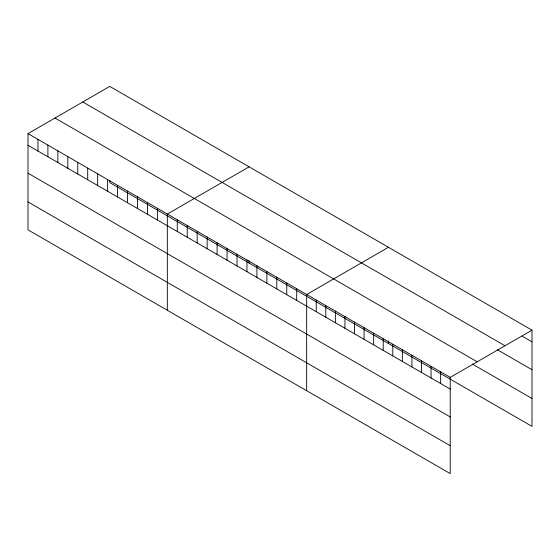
<?xml version="1.0" encoding="UTF-8"?>
<svg xmlns="http://www.w3.org/2000/svg" width="560" height="560" viewBox="0 0 560 560"><rect width="100%" height="100%" fill="white"/><g stroke="black" fill="none" stroke-linecap="round" stroke-linejoin="round"><path stroke-width="0.84" d="M28 133.623L450.219 377.384L450.219 473.599L28 229.831L28 133.623L109.781 86.401L532 330.169L532 426.377L109.781 182.616L109.781 180.922M249.116 166.845L167.328 214.06L167.328 310.275M388.444 247.289L306.663 294.504L306.663 390.719M450.219 377.384L532 330.169M522.431 336.308L532 341.831M82.796 101.983L505.008 345.751M497.399 349.755L532 369.733M54.992 118.041L477.204 361.802M472.367 364.049L532 398.482M28 145.285L450.219 389.053M28 173.187L450.219 416.948M28 201.929L450.219 445.697M440.643 371.861L440.643 383.523M431.074 366.338L431.074 378M421.505 360.808L421.505 372.477M411.936 355.285L411.936 366.947M402.367 349.762L402.367 361.424M392.798 344.232L392.798 355.901M388.444 340.963L388.444 343.497M383.222 338.709L383.222 350.371M373.653 333.186L373.653 344.848M364.084 327.656L364.084 339.325M354.515 322.133L354.515 333.795M344.946 316.61L344.946 328.272M335.37 311.08L335.37 322.749M325.801 305.557L325.801 317.219M316.232 300.034L316.232 311.696M296.709 288.757L296.709 300.426M286.755 283.017L286.755 294.679M276.808 277.27L276.808 288.932M266.854 271.523L266.854 283.185M256.9 265.776L256.9 277.445M249.116 260.519L249.116 263.06M246.946 260.029L246.946 271.698M236.999 254.282L236.999 265.951M227.045 248.535L227.045 260.204M217.091 242.795L217.091 254.457M207.137 237.048L207.137 248.71M197.19 231.301L197.19 242.97M187.236 225.554L187.236 237.223M177.282 219.807L177.282 231.476M157.381 208.32L157.381 219.982M147.427 202.573L147.427 214.235M137.473 196.826L137.473 208.495M127.519 191.079L127.519 202.748M117.572 185.332L117.572 197.001M107.618 179.585L107.618 191.254M97.664 173.845L97.664 185.507M87.71 168.098L87.71 179.76M77.763 162.351L77.763 174.02M67.809 156.604L67.809 168.273M57.855 150.857L57.855 162.526M47.901 145.11L47.901 156.779M37.954 139.37L37.954 151.032"/></g></svg>
